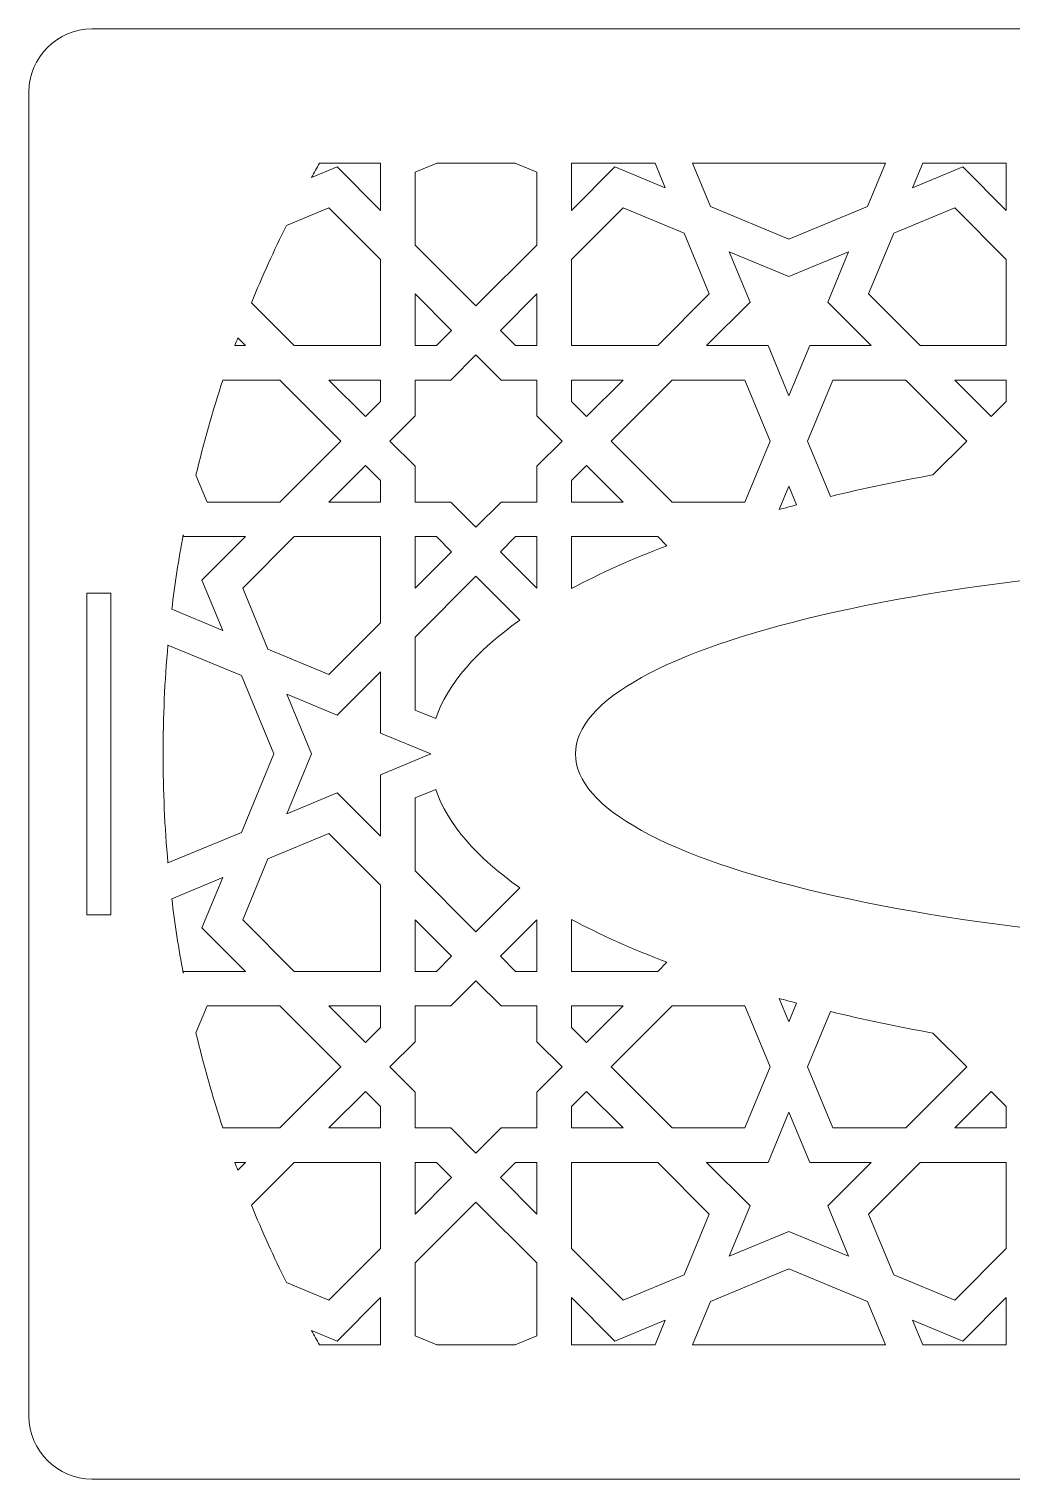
# Model space of a CAD drawing. Header units: millimetres. Extents: x -469 to 407, y -355 to 456.
# Drawn here: x -131.4 to -40.9, y -208.8 to -75.2 of the extents above; entities that cross this region are included whole.
import ezdxf

# ---------------------------------------------------------------- set-up
doc = ezdxf.new("R2010")
doc.units = ezdxf.units.MM
doc.header["$MEASUREMENT"] = 0
doc.layers.add('Layer 1', color=7, linetype='Continuous')

msp = doc.modelspace()

# ---------------------------------------------------------------- linework, layer by layer
at = {"layer": 'Layer 1', "color": 231, "lineweight": 20}
for points, knots in [([(123.8597, -202.9503), (123.8597, -202.9503), (123.8597, -81.0154), (123.8597, -81.0154), (123.8597, -81.0154), (123.8597, -77.8254), (121.2497, -75.2154), (118.0597, -75.2154), (118.0597, -75.2154), (118.0597, -75.2154), (-125.584, -75.2154), (-125.584, -75.2154), (-125.584, -75.2154), (-128.774, -75.2154), (-131.384, -77.8254), (-131.384, -81.0154), (-131.384, -81.0154), (-131.384, -81.0154), (-131.384, -202.9503), (-131.384, -202.9503), (-131.384, -202.9503), (-131.384, -206.1403), (-128.774, -208.7503), (-125.584, -208.7503), (-125.584, -208.7503), (-125.584, -208.7503), (118.0597, -208.7503), (118.0597, -208.7503), (118.0597, -208.7503), (121.2497, -208.7503), (123.8597, -206.1403), (123.8597, -202.9503)], [0, 0, 0, 0, 0.11111111, 0.11111111, 0.11111111, 0.11111111, 0.22222222, 0.22222222, 0.22222222, 0.22222222, 0.33333333, 0.33333333, 0.33333333, 0.33333333, 0.44444444, 0.44444444, 0.44444444, 0.44444444, 0.55555556, 0.55555556, 0.55555556, 0.55555556, 0.66666667, 0.66666667, 0.66666667, 0.66666667, 0.77777778, 0.77777778, 0.77777778, 0.77777778, 1, 1, 1, 1]), ([(-105.3688, -88.897), (-105.1215, -88.4504), (-104.8711, -88.0054), (-104.6177, -87.5624), (-104.6177, -87.5624), (-104.6177, -87.5624), (-99.0154, -87.5624), (-99.0154, -87.5624), (-99.0154, -87.5624), (-99.0154, -87.5624), (-99.0154, -91.9255), (-99.0154, -91.9255), (-99.0154, -91.9255), (-99.0154, -91.9255), (-103.0176, -87.9232), (-103.0176, -87.9232), (-103.0176, -87.9232), (-103.0176, -87.9232), (-105.3688, -88.897), (-105.3688, -88.897)], [0, 0, 0, 0, 0.16666667, 0.16666667, 0.16666667, 0.16666667, 0.33333333, 0.33333333, 0.33333333, 0.33333333, 0.5, 0.5, 0.5, 0.5, 0.66666667, 0.66666667, 0.66666667, 0.66666667, 1, 1, 1, 1]), ([(-84.6061, -95.1108), (-84.6061, -95.1108), (-90.2181, -100.7227), (-90.2181, -100.7227), (-90.2181, -100.7227), (-90.2181, -100.7227), (-95.8301, -95.1108), (-95.8301, -95.1108), (-95.8301, -95.1108), (-95.8301, -95.1108), (-95.8301, -88.3938), (-95.8301, -88.3938), (-95.8301, -88.3938), (-95.8301, -88.3938), (-93.8229, -87.5624), (-93.8229, -87.5624), (-93.8229, -87.5624), (-93.8229, -87.5624), (-86.6133, -87.5624), (-86.6133, -87.5624), (-86.6133, -87.5624), (-86.6133, -87.5624), (-84.6061, -88.3938), (-84.6061, -88.3938), (-84.6061, -88.3938), (-84.6061, -88.3938), (-84.6061, -95.1108), (-84.6061, -95.1108)], [0, 0, 0, 0, 0.125, 0.125, 0.125, 0.125, 0.25, 0.25, 0.25, 0.25, 0.375, 0.375, 0.375, 0.375, 0.5, 0.5, 0.5, 0.5, 0.625, 0.625, 0.625, 0.625, 0.75, 0.75, 0.75, 0.75, 1, 1, 1, 1]), ([(-73.7278, -87.5624), (-73.7278, -87.5624), (-72.783, -89.8433), (-72.783, -89.8433), (-72.783, -89.8433), (-72.783, -89.8433), (-77.4185, -87.9232), (-77.4185, -87.9232), (-77.4185, -87.9232), (-77.4185, -87.9232), (-81.4208, -91.9255), (-81.4208, -91.9255), (-81.4208, -91.9255), (-81.4208, -91.9255), (-81.4208, -87.5624), (-81.4208, -87.5624), (-81.4208, -87.5624), (-81.4208, -87.5624), (-73.7278, -87.5624), (-73.7278, -87.5624)], [0, 0, 0, 0, 0.16666667, 0.16666667, 0.16666667, 0.16666667, 0.33333333, 0.33333333, 0.33333333, 0.33333333, 0.5, 0.5, 0.5, 0.5, 0.66666667, 0.66666667, 0.66666667, 0.66666667, 1, 1, 1, 1]), ([(-54.1778, -91.5672), (-54.1778, -91.5672), (-61.3995, -94.5586), (-61.3995, -94.5586), (-61.3995, -94.5586), (-61.3995, -94.5586), (-68.6213, -91.5672), (-68.6213, -91.5672), (-68.6213, -91.5672), (-68.6213, -91.5672), (-70.2801, -87.5624), (-70.2801, -87.5624), (-70.2801, -87.5624), (-70.2801, -87.5624), (-52.5189, -87.5624), (-52.5189, -87.5624), (-52.5189, -87.5624), (-52.5189, -87.5624), (-54.1778, -91.5672), (-54.1778, -91.5672)], [0, 0, 0, 0, 0.16666667, 0.16666667, 0.16666667, 0.16666667, 0.33333333, 0.33333333, 0.33333333, 0.33333333, 0.5, 0.5, 0.5, 0.5, 0.66666667, 0.66666667, 0.66666667, 0.66666667, 1, 1, 1, 1]), ([(-41.3782, -87.5624), (-41.3782, -87.5624), (-41.3782, -91.9255), (-41.3782, -91.9255), (-41.3782, -91.9255), (-41.3782, -91.9255), (-45.3805, -87.9232), (-45.3805, -87.9232), (-45.3805, -87.9232), (-45.3805, -87.9232), (-50.016, -89.8434), (-50.016, -89.8434), (-50.016, -89.8434), (-50.016, -89.8434), (-49.0712, -87.5624), (-49.0712, -87.5624), (-49.0712, -87.5624), (-49.0712, -87.5624), (-41.3782, -87.5624), (-41.3782, -87.5624)], [0, 0, 0, 0, 0.16666667, 0.16666667, 0.16666667, 0.16666667, 0.33333333, 0.33333333, 0.33333333, 0.33333333, 0.5, 0.5, 0.5, 0.5, 0.66666667, 0.66666667, 0.66666667, 0.66666667, 1, 1, 1, 1]), ([(-110.8958, -100.4229), (-109.9058, -98.0047), (-108.832, -95.6296), (-107.678, -93.3014), (-107.678, -93.3014), (-107.678, -93.3014), (-103.765, -91.6805), (-103.765, -91.6805), (-103.765, -91.6805), (-103.765, -91.6805), (-99.0154, -96.4301), (-99.0154, -96.4301), (-99.0154, -96.4301), (-99.0154, -96.4301), (-99.0154, -104.3668), (-99.0154, -104.3668), (-99.0154, -104.3668), (-99.0154, -104.3668), (-106.952, -104.3668), (-106.952, -104.3668), (-106.952, -104.3668), (-106.952, -104.3668), (-110.8958, -100.4229), (-110.8958, -100.4229)], [0, 0, 0, 0, 0.14285714, 0.14285714, 0.14285714, 0.14285714, 0.28571429, 0.28571429, 0.28571429, 0.28571429, 0.42857143, 0.42857143, 0.42857143, 0.42857143, 0.57142857, 0.57142857, 0.57142857, 0.57142857, 0.71428571, 0.71428571, 0.71428571, 0.71428571, 1, 1, 1, 1]), ([(-73.4842, -104.3668), (-73.4842, -104.3668), (-81.4208, -104.3668), (-81.4208, -104.3668), (-81.4208, -104.3668), (-81.4208, -104.3668), (-81.4208, -96.4301), (-81.4208, -96.4301), (-81.4208, -96.4301), (-81.4208, -96.4301), (-76.6712, -91.6805), (-76.6712, -91.6805), (-76.6712, -91.6805), (-76.6712, -91.6805), (-71.0592, -94.0051), (-71.0592, -94.0051), (-71.0592, -94.0051), (-71.0592, -94.0051), (-68.7345, -99.6171), (-68.7345, -99.6171), (-68.7345, -99.6171), (-68.7345, -99.6171), (-73.4842, -104.3668), (-73.4842, -104.3668)], [0, 0, 0, 0, 0.14285714, 0.14285714, 0.14285714, 0.14285714, 0.28571429, 0.28571429, 0.28571429, 0.28571429, 0.42857143, 0.42857143, 0.42857143, 0.42857143, 0.57142857, 0.57142857, 0.57142857, 0.57142857, 0.71428571, 0.71428571, 0.71428571, 0.71428571, 1, 1, 1, 1]), ([(-41.3782, -96.4301), (-41.3782, -96.4301), (-41.3782, -104.3667), (-41.3782, -104.3667), (-41.3782, -104.3667), (-41.3782, -104.3667), (-49.3148, -104.3667), (-49.3148, -104.3667), (-49.3148, -104.3667), (-49.3148, -104.3667), (-54.0645, -99.6171), (-54.0645, -99.6171), (-54.0645, -99.6171), (-54.0645, -99.6171), (-51.7397, -94.0051), (-51.7397, -94.0051), (-51.7397, -94.0051), (-51.7397, -94.0051), (-46.1279, -91.6805), (-46.1279, -91.6805), (-46.1279, -91.6805), (-46.1279, -91.6805), (-41.3782, -96.4301), (-41.3782, -96.4301)], [0, 0, 0, 0, 0.14285714, 0.14285714, 0.14285714, 0.14285714, 0.28571429, 0.28571429, 0.28571429, 0.28571429, 0.42857143, 0.42857143, 0.42857143, 0.42857143, 0.57142857, 0.57142857, 0.57142857, 0.57142857, 0.71428571, 0.71428571, 0.71428571, 0.71428571, 1, 1, 1, 1]), ([(-55.9016, -95.7289), (-55.9016, -95.7289), (-57.8217, -100.3645), (-57.8217, -100.3645), (-57.8217, -100.3645), (-57.8217, -100.3645), (-53.8195, -104.3667), (-53.8195, -104.3667), (-53.8195, -104.3667), (-53.8195, -104.3667), (-59.4795, -104.3667), (-59.4795, -104.3667), (-59.4795, -104.3667), (-59.4795, -104.3667), (-61.3995, -109.0022), (-61.3995, -109.0022), (-61.3995, -109.0022), (-61.3995, -109.0022), (-63.3195, -104.3668), (-63.3195, -104.3668), (-63.3195, -104.3668), (-63.3195, -104.3668), (-68.9795, -104.3668), (-68.9795, -104.3668), (-68.9795, -104.3668), (-68.9795, -104.3668), (-64.9773, -100.3645), (-64.9773, -100.3645), (-64.9773, -100.3645), (-64.9773, -100.3645), (-66.8974, -95.7289), (-66.8974, -95.7289), (-66.8974, -95.7289), (-66.8974, -95.7289), (-61.3995, -98.0063), (-61.3995, -98.0063), (-61.3995, -98.0063), (-61.3995, -98.0063), (-55.9016, -95.7289), (-55.9016, -95.7289)], [0, 0, 0, 0, 0.09090909, 0.09090909, 0.09090909, 0.09090909, 0.18181818, 0.18181818, 0.18181818, 0.18181818, 0.27272727, 0.27272727, 0.27272727, 0.27272727, 0.36363636, 0.36363636, 0.36363636, 0.36363636, 0.45454545, 0.45454545, 0.45454545, 0.45454545, 0.54545455, 0.54545455, 0.54545455, 0.54545455, 0.63636364, 0.63636364, 0.63636364, 0.63636364, 0.72727273, 0.72727273, 0.72727273, 0.72727273, 0.81818182, 0.81818182, 0.81818182, 0.81818182, 1, 1, 1, 1]), ([(-95.8301, -99.6154), (-95.8301, -99.6154), (-92.4704, -102.9751), (-92.4704, -102.9751), (-92.4704, -102.9751), (-92.4704, -102.9751), (-93.862, -104.3668), (-93.862, -104.3668), (-93.862, -104.3668), (-93.862, -104.3668), (-95.8301, -104.3668), (-95.8301, -104.3668), (-95.8301, -104.3668), (-95.8301, -104.3668), (-95.8301, -99.6154), (-95.8301, -99.6154)], [0, 0, 0, 0, 0.2, 0.2, 0.2, 0.2, 0.4, 0.4, 0.4, 0.4, 0.6, 0.6, 0.6, 0.6, 1, 1, 1, 1]), ([(-84.6061, -104.3668), (-84.6061, -104.3668), (-86.5742, -104.3668), (-86.5742, -104.3668), (-86.5742, -104.3668), (-86.5742, -104.3668), (-87.9658, -102.9751), (-87.9658, -102.9751), (-87.9658, -102.9751), (-87.9658, -102.9751), (-84.6061, -99.6154), (-84.6061, -99.6154), (-84.6061, -99.6154), (-84.6061, -99.6154), (-84.6061, -104.3668), (-84.6061, -104.3668)], [0, 0, 0, 0, 0.2, 0.2, 0.2, 0.2, 0.4, 0.4, 0.4, 0.4, 0.6, 0.6, 0.6, 0.6, 1, 1, 1, 1]), ([(-112.1618, -103.6616), (-112.1618, -103.6616), (-111.4566, -104.3668), (-111.4566, -104.3668), (-111.4566, -104.3668), (-111.4566, -104.3668), (-112.4218, -104.3668), (-112.4218, -104.3668), (-112.4218, -104.3668), (-112.336, -104.1314), (-112.2492, -103.8963), (-112.1618, -103.6616)], [0, 0, 0, 0, 0.25, 0.25, 0.25, 0.25, 0.5, 0.5, 0.5, 0.5, 1, 1, 1, 1]), ([(-90.2181, -105.2276), (-90.2181, -105.2276), (-87.8935, -107.552), (-87.8935, -107.552), (-87.8935, -107.552), (-87.8935, -107.552), (-84.6061, -107.552), (-84.6061, -107.552), (-84.6061, -107.552), (-84.6061, -107.552), (-84.6061, -110.8395), (-84.6061, -110.8395), (-84.6061, -110.8395), (-84.6061, -110.8395), (-82.2816, -113.164), (-82.2816, -113.164), (-82.2816, -113.164), (-82.2816, -113.164), (-84.6061, -115.4886), (-84.6061, -115.4886), (-84.6061, -115.4886), (-84.6061, -115.4886), (-84.6061, -118.776), (-84.6061, -118.776), (-84.6061, -118.776), (-84.6061, -118.776), (-87.8935, -118.776), (-87.8935, -118.776), (-87.8935, -118.776), (-87.8935, -118.776), (-90.2181, -121.1005), (-90.2181, -121.1005), (-90.2181, -121.1005), (-90.2181, -121.1005), (-92.5426, -118.776), (-92.5426, -118.776), (-92.5426, -118.776), (-92.5426, -118.776), (-95.8301, -118.776), (-95.8301, -118.776), (-95.8301, -118.776), (-95.8301, -118.776), (-95.8301, -115.4886), (-95.8301, -115.4886), (-95.8301, -115.4886), (-95.8301, -115.4886), (-98.1545, -113.164), (-98.1545, -113.164), (-98.1545, -113.164), (-98.1545, -113.164), (-95.8301, -110.8395), (-95.8301, -110.8395), (-95.8301, -110.8395), (-95.8301, -110.8395), (-95.8301, -107.552), (-95.8301, -107.552), (-95.8301, -107.552), (-95.8301, -107.552), (-92.5426, -107.552), (-92.5426, -107.552), (-92.5426, -107.552), (-92.5426, -107.552), (-90.2181, -105.2276), (-90.2181, -105.2276)], [0, 0, 0, 0, 0.05882353, 0.05882353, 0.05882353, 0.05882353, 0.11764706, 0.11764706, 0.11764706, 0.11764706, 0.17647059, 0.17647059, 0.17647059, 0.17647059, 0.23529412, 0.23529412, 0.23529412, 0.23529412, 0.29411765, 0.29411765, 0.29411765, 0.29411765, 0.35294118, 0.35294118, 0.35294118, 0.35294118, 0.41176471, 0.41176471, 0.41176471, 0.41176471, 0.47058824, 0.47058824, 0.47058824, 0.47058824, 0.52941176, 0.52941176, 0.52941176, 0.52941176, 0.58823529, 0.58823529, 0.58823529, 0.58823529, 0.64705882, 0.64705882, 0.64705882, 0.64705882, 0.70588235, 0.70588235, 0.70588235, 0.70588235, 0.76470588, 0.76470588, 0.76470588, 0.76470588, 0.82352941, 0.82352941, 0.82352941, 0.82352941, 0.88235294, 0.88235294, 0.88235294, 0.88235294, 1, 1, 1, 1]), ([(-113.5281, -107.552), (-113.5281, -107.552), (-108.2713, -107.552), (-108.2713, -107.552), (-108.2713, -107.552), (-108.2713, -107.552), (-102.6594, -113.164), (-102.6594, -113.164), (-102.6594, -113.164), (-102.6594, -113.164), (-108.2713, -118.776), (-108.2713, -118.776), (-108.2713, -118.776), (-108.2713, -118.776), (-114.9883, -118.776), (-114.9883, -118.776), (-114.9883, -118.776), (-114.9883, -118.776), (-116.0151, -116.297), (-116.0151, -116.297), (-116.0151, -116.297), (-115.3045, -113.3334), (-114.4736, -110.4166), (-113.5281, -107.552)], [0, 0, 0, 0, 0.14285714, 0.14285714, 0.14285714, 0.14285714, 0.28571429, 0.28571429, 0.28571429, 0.28571429, 0.42857143, 0.42857143, 0.42857143, 0.42857143, 0.57142857, 0.57142857, 0.57142857, 0.57142857, 0.71428571, 0.71428571, 0.71428571, 0.71428571, 1, 1, 1, 1]), ([(-99.0154, -109.5201), (-99.0154, -109.5201), (-100.407, -110.9117), (-100.407, -110.9117), (-100.407, -110.9117), (-100.407, -110.9117), (-103.7667, -107.552), (-103.7667, -107.552), (-103.7667, -107.552), (-103.7667, -107.552), (-99.0154, -107.552), (-99.0154, -107.552), (-99.0154, -107.552), (-99.0154, -107.552), (-99.0154, -109.5201), (-99.0154, -109.5201)], [0, 0, 0, 0, 0.2, 0.2, 0.2, 0.2, 0.4, 0.4, 0.4, 0.4, 0.6, 0.6, 0.6, 0.6, 1, 1, 1, 1]), ([(-76.6694, -107.552), (-76.6694, -107.552), (-80.0291, -110.9117), (-80.0291, -110.9117), (-80.0291, -110.9117), (-80.0291, -110.9117), (-81.4208, -109.5201), (-81.4208, -109.5201), (-81.4208, -109.5201), (-81.4208, -109.5201), (-81.4208, -107.552), (-81.4208, -107.552), (-81.4208, -107.552), (-81.4208, -107.552), (-76.6694, -107.552), (-76.6694, -107.552)], [0, 0, 0, 0, 0.2, 0.2, 0.2, 0.2, 0.4, 0.4, 0.4, 0.4, 0.6, 0.6, 0.6, 0.6, 1, 1, 1, 1]), ([(-65.4479, -107.552), (-65.4479, -107.552), (-63.1232, -113.164), (-63.1232, -113.164), (-63.1232, -113.164), (-63.1232, -113.164), (-65.4479, -118.776), (-65.4479, -118.776), (-65.4479, -118.776), (-65.4479, -118.776), (-72.1648, -118.776), (-72.1648, -118.776), (-72.1648, -118.776), (-72.1648, -118.776), (-77.7767, -113.164), (-77.7767, -113.164), (-77.7767, -113.164), (-77.7767, -113.164), (-72.1648, -107.552), (-72.1648, -107.552), (-72.1648, -107.552), (-72.1648, -107.552), (-65.4479, -107.552), (-65.4479, -107.552)], [0, 0, 0, 0, 0.14285714, 0.14285714, 0.14285714, 0.14285714, 0.28571429, 0.28571429, 0.28571429, 0.28571429, 0.42857143, 0.42857143, 0.42857143, 0.42857143, 0.57142857, 0.57142857, 0.57142857, 0.57142857, 0.71428571, 0.71428571, 0.71428571, 0.71428571, 1, 1, 1, 1]), ([(-48.1394, -116.2813), (-51.4122, -116.8787), (-54.5595, -117.5401), (-57.5647, -118.2603), (-57.5647, -118.2603), (-57.5647, -118.2603), (-59.6758, -113.1641), (-59.6758, -113.1641), (-59.6758, -113.1641), (-59.6758, -113.1641), (-57.3511, -107.552), (-57.3511, -107.552), (-57.3511, -107.552), (-57.3511, -107.552), (-50.6342, -107.552), (-50.6342, -107.552), (-50.6342, -107.552), (-50.6342, -107.552), (-45.0222, -113.1641), (-45.0222, -113.1641), (-45.0222, -113.1641), (-45.0222, -113.1641), (-48.1394, -116.2813), (-48.1394, -116.2813)], [0, 0, 0, 0, 0.14285714, 0.14285714, 0.14285714, 0.14285714, 0.28571429, 0.28571429, 0.28571429, 0.28571429, 0.42857143, 0.42857143, 0.42857143, 0.42857143, 0.57142857, 0.57142857, 0.57142857, 0.57142857, 0.71428571, 0.71428571, 0.71428571, 0.71428571, 1, 1, 1, 1]), ([(-41.3782, -109.5201), (-41.3782, -109.5201), (-42.7699, -110.9117), (-42.7699, -110.9117), (-42.7699, -110.9117), (-42.7699, -110.9117), (-46.1296, -107.552), (-46.1296, -107.552), (-46.1296, -107.552), (-46.1296, -107.552), (-41.3782, -107.552), (-41.3782, -107.552), (-41.3782, -107.552), (-41.3782, -107.552), (-41.3782, -109.5201), (-41.3782, -109.5201)], [0, 0, 0, 0, 0.2, 0.2, 0.2, 0.2, 0.4, 0.4, 0.4, 0.4, 0.6, 0.6, 0.6, 0.6, 1, 1, 1, 1]), ([(-99.0154, -116.8079), (-99.0154, -116.8079), (-99.0154, -118.776), (-99.0154, -118.776), (-99.0154, -118.776), (-99.0154, -118.776), (-103.7667, -118.776), (-103.7667, -118.776), (-103.7667, -118.776), (-103.7667, -118.776), (-100.407, -115.4163), (-100.407, -115.4163), (-100.407, -115.4163), (-100.407, -115.4163), (-99.0154, -116.8079), (-99.0154, -116.8079)], [0, 0, 0, 0, 0.2, 0.2, 0.2, 0.2, 0.4, 0.4, 0.4, 0.4, 0.6, 0.6, 0.6, 0.6, 1, 1, 1, 1]), ([(-80.0291, -115.4163), (-80.0291, -115.4163), (-76.6694, -118.776), (-76.6694, -118.776), (-76.6694, -118.776), (-76.6694, -118.776), (-81.4208, -118.776), (-81.4208, -118.776), (-81.4208, -118.776), (-81.4208, -118.776), (-81.4208, -116.8079), (-81.4208, -116.8079), (-81.4208, -116.8079), (-81.4208, -116.8079), (-80.0291, -115.4163), (-80.0291, -115.4163)], [0, 0, 0, 0, 0.2, 0.2, 0.2, 0.2, 0.4, 0.4, 0.4, 0.4, 0.6, 0.6, 0.6, 0.6, 1, 1, 1, 1]), ([(-60.6881, -119.0433), (-61.2268, -119.1845), (-61.7604, -119.3277), (-62.2888, -119.4727), (-62.2888, -119.4727), (-62.2888, -119.4727), (-61.3995, -117.3259), (-61.3995, -117.3259), (-61.3995, -117.3259), (-61.3995, -117.3259), (-60.6881, -119.0433), (-60.6881, -119.0433)], [0, 0, 0, 0, 0.25, 0.25, 0.25, 0.25, 0.5, 0.5, 0.5, 0.5, 1, 1, 1, 1]), ([(-117.1847, -121.7971), (-117.1847, -121.7971), (-117.1167, -121.9613), (-117.1167, -121.9613), (-117.1167, -121.9613), (-117.1167, -121.9613), (-111.4566, -121.9613), (-111.4566, -121.9613), (-111.4566, -121.9613), (-111.4566, -121.9613), (-115.4589, -125.9636), (-115.4589, -125.9636), (-115.4589, -125.9636), (-115.4589, -125.9636), (-113.5388, -130.5991), (-113.5388, -130.5991), (-113.5388, -130.5991), (-113.5388, -130.5991), (-118.2358, -128.6535), (-118.2358, -128.6535), (-118.2358, -128.6535), (-117.9564, -126.3452), (-117.6052, -124.0589), (-117.1847, -121.7971)], [0, 0, 0, 0, 0.14285714, 0.14285714, 0.14285714, 0.14285714, 0.28571429, 0.28571429, 0.28571429, 0.28571429, 0.42857143, 0.42857143, 0.42857143, 0.42857143, 0.57142857, 0.57142857, 0.57142857, 0.57142857, 0.71428571, 0.71428571, 0.71428571, 0.71428571, 1, 1, 1, 1]), ([(-99.0154, -121.9613), (-99.0154, -121.9613), (-99.0154, -129.8979), (-99.0154, -129.8979), (-99.0154, -129.8979), (-99.0154, -129.8979), (-103.765, -134.6476), (-103.765, -134.6476), (-103.765, -134.6476), (-103.765, -134.6476), (-109.377, -132.3229), (-109.377, -132.3229), (-109.377, -132.3229), (-109.377, -132.3229), (-111.7016, -126.7109), (-111.7016, -126.7109), (-111.7016, -126.7109), (-111.7016, -126.7109), (-106.952, -121.9613), (-106.952, -121.9613), (-106.952, -121.9613), (-106.952, -121.9613), (-99.0154, -121.9613), (-99.0154, -121.9613)], [0, 0, 0, 0, 0.14285714, 0.14285714, 0.14285714, 0.14285714, 0.28571429, 0.28571429, 0.28571429, 0.28571429, 0.42857143, 0.42857143, 0.42857143, 0.42857143, 0.57142857, 0.57142857, 0.57142857, 0.57142857, 0.71428571, 0.71428571, 0.71428571, 0.71428571, 1, 1, 1, 1]), ([(-92.4704, -123.353), (-92.4704, -123.353), (-95.8301, -126.7127), (-95.8301, -126.7127), (-95.8301, -126.7127), (-95.8301, -126.7127), (-95.8301, -121.9613), (-95.8301, -121.9613), (-95.8301, -121.9613), (-95.8301, -121.9613), (-93.862, -121.9613), (-93.862, -121.9613), (-93.862, -121.9613), (-93.862, -121.9613), (-92.4704, -123.353), (-92.4704, -123.353)], [0, 0, 0, 0, 0.2, 0.2, 0.2, 0.2, 0.4, 0.4, 0.4, 0.4, 0.6, 0.6, 0.6, 0.6, 1, 1, 1, 1]), ([(-84.6061, -121.9613), (-84.6061, -121.9613), (-84.6061, -126.7127), (-84.6061, -126.7127), (-84.6061, -126.7127), (-84.6061, -126.7127), (-87.9658, -123.353), (-87.9658, -123.353), (-87.9658, -123.353), (-87.9658, -123.353), (-86.5742, -121.9613), (-86.5742, -121.9613), (-86.5742, -121.9613), (-86.5742, -121.9613), (-84.6061, -121.9613), (-84.6061, -121.9613)], [0, 0, 0, 0, 0.2, 0.2, 0.2, 0.2, 0.4, 0.4, 0.4, 0.4, 0.6, 0.6, 0.6, 0.6, 1, 1, 1, 1]), ([(-72.6365, -122.8089), (-75.8841, -124.0383), (-78.8251, -125.3557), (-81.4208, -126.7485), (-81.4208, -126.7485), (-81.4208, -126.7485), (-81.4208, -121.9613), (-81.4208, -121.9613), (-81.4208, -121.9613), (-81.4208, -121.9613), (-73.4842, -121.9613), (-73.4842, -121.9613), (-73.4842, -121.9613), (-73.4842, -121.9613), (-72.6365, -122.8089), (-72.6365, -122.8089)], [0, 0, 0, 0, 0.2, 0.2, 0.2, 0.2, 0.4, 0.4, 0.4, 0.4, 0.6, 0.6, 0.6, 0.6, 1, 1, 1, 1]), ([(-3.7621, -123.9093), (38.9267, -123.9093), (73.5328, -132.0011), (73.5328, -141.9828), (73.5328, -141.9828), (73.5328, -151.9645), (38.9267, -160.0563), (-3.7621, -160.0563), (-3.7621, -160.0563), (-46.4509, -160.0563), (-81.057, -151.9645), (-81.057, -141.9828), (-81.057, -141.9828), (-81.057, -132.0011), (-46.4509, -123.9093), (-3.7621, -123.9093)], [0, 0, 0, 0, 0.2, 0.2, 0.2, 0.2, 0.4, 0.4, 0.4, 0.4, 0.6, 0.6, 0.6, 0.6, 1, 1, 1, 1]), ([(-86.171, -129.6524), (-90.1669, -132.4649), (-92.8382, -135.5168), (-93.9248, -138.7235), (-93.9248, -138.7235), (-93.9248, -138.7235), (-95.8301, -137.9342), (-95.8301, -137.9342), (-95.8301, -137.9342), (-95.8301, -137.9342), (-95.8301, -131.2173), (-95.8301, -131.2173), (-95.8301, -131.2173), (-95.8301, -131.2173), (-90.2181, -125.6054), (-90.2181, -125.6054), (-90.2181, -125.6054), (-90.2181, -125.6054), (-86.171, -129.6524), (-86.171, -129.6524)], [0, 0, 0, 0, 0.16666667, 0.16666667, 0.16666667, 0.16666667, 0.33333333, 0.33333333, 0.33333333, 0.33333333, 0.5, 0.5, 0.5, 0.5, 0.66666667, 0.66666667, 0.66666667, 0.66666667, 1, 1, 1, 1]), ([(-123.8621, -127.1828), (-123.8621, -127.1828), (-123.8621, -156.7828), (-123.8621, -156.7828), (-123.8621, -156.7828), (-123.8621, -156.7828), (-126.0621, -156.7828), (-126.0621, -156.7828), (-126.0621, -156.7828), (-126.0621, -156.7828), (-126.0621, -127.1828), (-126.0621, -127.1828), (-126.0621, -127.1828), (-126.0621, -127.1828), (-123.8621, -127.1828), (-123.8621, -127.1828)], [0, 0, 0, 0, 0.2, 0.2, 0.2, 0.2, 0.4, 0.4, 0.4, 0.4, 0.6, 0.6, 0.6, 0.6, 1, 1, 1, 1]), ([(-118.5852, -152.0092), (-118.8842, -148.7072), (-119.037, -145.3629), (-119.037, -141.9829), (-119.037, -141.9829), (-119.037, -138.6029), (-118.8842, -135.2584), (-118.5852, -131.9565), (-118.5852, -131.9565), (-118.5852, -131.9565), (-111.8149, -134.7609), (-111.8149, -134.7609), (-111.8149, -134.7609), (-111.8149, -134.7609), (-108.8235, -141.9828), (-108.8235, -141.9828), (-108.8235, -141.9828), (-108.8235, -141.9828), (-111.8149, -149.2047), (-111.8149, -149.2047), (-111.8149, -149.2047), (-111.8149, -149.2047), (-118.5852, -152.0092), (-118.5852, -152.0092)], [0, 0, 0, 0, 0.14285714, 0.14285714, 0.14285714, 0.14285714, 0.28571429, 0.28571429, 0.28571429, 0.28571429, 0.42857143, 0.42857143, 0.42857143, 0.42857143, 0.57142857, 0.57142857, 0.57142857, 0.57142857, 0.71428571, 0.71428571, 0.71428571, 0.71428571, 1, 1, 1, 1]), ([(-99.0154, -140.0626), (-99.0154, -140.0626), (-94.3796, -141.9828), (-94.3796, -141.9828), (-94.3796, -141.9828), (-94.3796, -141.9828), (-99.0154, -143.903), (-99.0154, -143.903), (-99.0154, -143.903), (-99.0154, -143.903), (-99.0154, -149.563), (-99.0154, -149.563), (-99.0154, -149.563), (-99.0154, -149.563), (-103.0176, -145.5608), (-103.0176, -145.5608), (-103.0176, -145.5608), (-103.0176, -145.5608), (-107.6532, -147.4809), (-107.6532, -147.4809), (-107.6532, -147.4809), (-107.6532, -147.4809), (-105.3758, -141.9828), (-105.3758, -141.9828), (-105.3758, -141.9828), (-105.3758, -141.9828), (-107.6532, -136.4847), (-107.6532, -136.4847), (-107.6532, -136.4847), (-107.6532, -136.4847), (-103.0176, -138.4048), (-103.0176, -138.4048), (-103.0176, -138.4048), (-103.0176, -138.4048), (-99.0154, -134.4026), (-99.0154, -134.4026), (-99.0154, -134.4026), (-99.0154, -134.4026), (-99.0154, -140.0626), (-99.0154, -140.0626)], [0, 0, 0, 0, 0.09090909, 0.09090909, 0.09090909, 0.09090909, 0.18181818, 0.18181818, 0.18181818, 0.18181818, 0.27272727, 0.27272727, 0.27272727, 0.27272727, 0.36363636, 0.36363636, 0.36363636, 0.36363636, 0.45454545, 0.45454545, 0.45454545, 0.45454545, 0.54545455, 0.54545455, 0.54545455, 0.54545455, 0.63636364, 0.63636364, 0.63636364, 0.63636364, 0.72727273, 0.72727273, 0.72727273, 0.72727273, 0.81818182, 0.81818182, 0.81818182, 0.81818182, 1, 1, 1, 1]), ([(-93.9248, -145.2421), (-92.8382, -148.4488), (-90.1669, -151.5007), (-86.171, -154.3132), (-86.171, -154.3132), (-86.171, -154.3132), (-90.2181, -158.3602), (-90.2181, -158.3602), (-90.2181, -158.3602), (-90.2181, -158.3602), (-95.8301, -152.7483), (-95.8301, -152.7483), (-95.8301, -152.7483), (-95.8301, -152.7483), (-95.8301, -146.0314), (-95.8301, -146.0314), (-95.8301, -146.0314), (-95.8301, -146.0314), (-93.9248, -145.2421), (-93.9248, -145.2421)], [0, 0, 0, 0, 0.16666667, 0.16666667, 0.16666667, 0.16666667, 0.33333333, 0.33333333, 0.33333333, 0.33333333, 0.5, 0.5, 0.5, 0.5, 0.66666667, 0.66666667, 0.66666667, 0.66666667, 1, 1, 1, 1]), ([(-99.0154, -154.0677), (-99.0154, -154.0677), (-99.0154, -162.0043), (-99.0154, -162.0043), (-99.0154, -162.0043), (-99.0154, -162.0043), (-106.952, -162.0043), (-106.952, -162.0043), (-106.952, -162.0043), (-106.952, -162.0043), (-111.7016, -157.2547), (-111.7016, -157.2547), (-111.7016, -157.2547), (-111.7016, -157.2547), (-109.377, -151.6427), (-109.377, -151.6427), (-109.377, -151.6427), (-109.377, -151.6427), (-103.765, -149.318), (-103.765, -149.318), (-103.765, -149.318), (-103.765, -149.318), (-99.0154, -154.0677), (-99.0154, -154.0677)], [0, 0, 0, 0, 0.14285714, 0.14285714, 0.14285714, 0.14285714, 0.28571429, 0.28571429, 0.28571429, 0.28571429, 0.42857143, 0.42857143, 0.42857143, 0.42857143, 0.57142857, 0.57142857, 0.57142857, 0.57142857, 0.71428571, 0.71428571, 0.71428571, 0.71428571, 1, 1, 1, 1]), ([(-118.2359, -155.312), (-118.2359, -155.312), (-113.5388, -153.3665), (-113.5388, -153.3665), (-113.5388, -153.3665), (-113.5388, -153.3665), (-115.4589, -158.002), (-115.4589, -158.002), (-115.4589, -158.002), (-115.4589, -158.002), (-111.4566, -162.0043), (-111.4566, -162.0043), (-111.4566, -162.0043), (-111.4566, -162.0043), (-117.1167, -162.0043), (-117.1167, -162.0043), (-117.1167, -162.0043), (-117.1167, -162.0043), (-117.1848, -162.1687), (-117.1848, -162.1687), (-117.1848, -162.1687), (-117.6053, -159.9068), (-117.9565, -157.6204), (-118.2359, -155.312)], [0, 0, 0, 0, 0.14285714, 0.14285714, 0.14285714, 0.14285714, 0.28571429, 0.28571429, 0.28571429, 0.28571429, 0.42857143, 0.42857143, 0.42857143, 0.42857143, 0.57142857, 0.57142857, 0.57142857, 0.57142857, 0.71428571, 0.71428571, 0.71428571, 0.71428571, 1, 1, 1, 1]), ([(-95.8301, -157.2529), (-95.8301, -157.2529), (-92.4704, -160.6126), (-92.4704, -160.6126), (-92.4704, -160.6126), (-92.4704, -160.6126), (-93.862, -162.0043), (-93.862, -162.0043), (-93.862, -162.0043), (-93.862, -162.0043), (-95.8301, -162.0043), (-95.8301, -162.0043), (-95.8301, -162.0043), (-95.8301, -162.0043), (-95.8301, -157.2529), (-95.8301, -157.2529)], [0, 0, 0, 0, 0.2, 0.2, 0.2, 0.2, 0.4, 0.4, 0.4, 0.4, 0.6, 0.6, 0.6, 0.6, 1, 1, 1, 1]), ([(-84.6061, -157.2529), (-84.6061, -157.2529), (-84.6061, -162.0043), (-84.6061, -162.0043), (-84.6061, -162.0043), (-84.6061, -162.0043), (-86.5742, -162.0043), (-86.5742, -162.0043), (-86.5742, -162.0043), (-86.5742, -162.0043), (-87.9658, -160.6126), (-87.9658, -160.6126), (-87.9658, -160.6126), (-87.9658, -160.6126), (-84.6061, -157.2529), (-84.6061, -157.2529)], [0, 0, 0, 0, 0.2, 0.2, 0.2, 0.2, 0.4, 0.4, 0.4, 0.4, 0.6, 0.6, 0.6, 0.6, 1, 1, 1, 1]), ([(-81.4208, -157.2171), (-78.8251, -158.6099), (-75.8841, -159.9273), (-72.6365, -161.1567), (-72.6365, -161.1567), (-72.6365, -161.1567), (-73.4842, -162.0043), (-73.4842, -162.0043), (-73.4842, -162.0043), (-73.4842, -162.0043), (-81.4208, -162.0043), (-81.4208, -162.0043), (-81.4208, -162.0043), (-81.4208, -162.0043), (-81.4208, -157.2171), (-81.4208, -157.2171)], [0, 0, 0, 0, 0.2, 0.2, 0.2, 0.2, 0.4, 0.4, 0.4, 0.4, 0.6, 0.6, 0.6, 0.6, 1, 1, 1, 1]), ([(-84.6061, -173.1261), (-84.6061, -173.1261), (-84.6061, -176.4136), (-84.6061, -176.4136), (-84.6061, -176.4136), (-84.6061, -176.4136), (-87.8935, -176.4136), (-87.8935, -176.4136), (-87.8935, -176.4136), (-87.8935, -176.4136), (-90.2181, -178.738), (-90.2181, -178.738), (-90.2181, -178.738), (-90.2181, -178.738), (-92.5426, -176.4136), (-92.5426, -176.4136), (-92.5426, -176.4136), (-92.5426, -176.4136), (-95.8301, -176.4136), (-95.8301, -176.4136), (-95.8301, -176.4136), (-95.8301, -176.4136), (-95.8301, -173.1261), (-95.8301, -173.1261), (-95.8301, -173.1261), (-95.8301, -173.1261), (-98.1545, -170.8016), (-98.1545, -170.8016), (-98.1545, -170.8016), (-98.1545, -170.8016), (-95.8301, -168.477), (-95.8301, -168.477), (-95.8301, -168.477), (-95.8301, -168.477), (-95.8301, -165.1896), (-95.8301, -165.1896), (-95.8301, -165.1896), (-95.8301, -165.1896), (-92.5426, -165.1896), (-92.5426, -165.1896), (-92.5426, -165.1896), (-92.5426, -165.1896), (-90.2181, -162.8651), (-90.2181, -162.8651), (-90.2181, -162.8651), (-90.2181, -162.8651), (-87.8935, -165.1896), (-87.8935, -165.1896), (-87.8935, -165.1896), (-87.8935, -165.1896), (-84.6061, -165.1896), (-84.6061, -165.1896), (-84.6061, -165.1896), (-84.6061, -165.1896), (-84.6061, -168.477), (-84.6061, -168.477), (-84.6061, -168.477), (-84.6061, -168.477), (-82.2816, -170.8016), (-82.2816, -170.8016), (-82.2816, -170.8016), (-82.2816, -170.8016), (-84.6061, -173.1261), (-84.6061, -173.1261)], [0, 0, 0, 0, 0.05882353, 0.05882353, 0.05882353, 0.05882353, 0.11764706, 0.11764706, 0.11764706, 0.11764706, 0.17647059, 0.17647059, 0.17647059, 0.17647059, 0.23529412, 0.23529412, 0.23529412, 0.23529412, 0.29411765, 0.29411765, 0.29411765, 0.29411765, 0.35294118, 0.35294118, 0.35294118, 0.35294118, 0.41176471, 0.41176471, 0.41176471, 0.41176471, 0.47058824, 0.47058824, 0.47058824, 0.47058824, 0.52941176, 0.52941176, 0.52941176, 0.52941176, 0.58823529, 0.58823529, 0.58823529, 0.58823529, 0.64705882, 0.64705882, 0.64705882, 0.64705882, 0.70588235, 0.70588235, 0.70588235, 0.70588235, 0.76470588, 0.76470588, 0.76470588, 0.76470588, 0.82352941, 0.82352941, 0.82352941, 0.82352941, 0.88235294, 0.88235294, 0.88235294, 0.88235294, 1, 1, 1, 1]), ([(-116.0152, -167.6688), (-116.0152, -167.6688), (-114.9883, -165.1896), (-114.9883, -165.1896), (-114.9883, -165.1896), (-114.9883, -165.1896), (-108.2713, -165.1896), (-108.2713, -165.1896), (-108.2713, -165.1896), (-108.2713, -165.1896), (-102.6594, -170.8016), (-102.6594, -170.8016), (-102.6594, -170.8016), (-102.6594, -170.8016), (-108.2713, -176.4136), (-108.2713, -176.4136), (-108.2713, -176.4136), (-108.2713, -176.4136), (-113.5283, -176.4136), (-113.5283, -176.4136), (-113.5283, -176.4136), (-114.4738, -173.549), (-115.3047, -170.6323), (-116.0152, -167.6688)], [0, 0, 0, 0, 0.14285714, 0.14285714, 0.14285714, 0.14285714, 0.28571429, 0.28571429, 0.28571429, 0.28571429, 0.42857143, 0.42857143, 0.42857143, 0.42857143, 0.57142857, 0.57142857, 0.57142857, 0.57142857, 0.71428571, 0.71428571, 0.71428571, 0.71428571, 1, 1, 1, 1]), ([(-99.0154, -165.1896), (-99.0154, -165.1896), (-99.0154, -167.1577), (-99.0154, -167.1577), (-99.0154, -167.1577), (-99.0154, -167.1577), (-100.407, -168.5493), (-100.407, -168.5493), (-100.407, -168.5493), (-100.407, -168.5493), (-103.7667, -165.1896), (-103.7667, -165.1896), (-103.7667, -165.1896), (-103.7667, -165.1896), (-99.0154, -165.1896), (-99.0154, -165.1896)], [0, 0, 0, 0, 0.2, 0.2, 0.2, 0.2, 0.4, 0.4, 0.4, 0.4, 0.6, 0.6, 0.6, 0.6, 1, 1, 1, 1]), ([(-76.6694, -165.1896), (-76.6694, -165.1896), (-80.0291, -168.5493), (-80.0291, -168.5493), (-80.0291, -168.5493), (-80.0291, -168.5493), (-81.4208, -167.1577), (-81.4208, -167.1577), (-81.4208, -167.1577), (-81.4208, -167.1577), (-81.4208, -165.1896), (-81.4208, -165.1896), (-81.4208, -165.1896), (-81.4208, -165.1896), (-76.6694, -165.1896), (-76.6694, -165.1896)], [0, 0, 0, 0, 0.2, 0.2, 0.2, 0.2, 0.4, 0.4, 0.4, 0.4, 0.6, 0.6, 0.6, 0.6, 1, 1, 1, 1]), ([(-63.1232, -170.8016), (-63.1232, -170.8016), (-65.4479, -176.4136), (-65.4479, -176.4136), (-65.4479, -176.4136), (-65.4479, -176.4136), (-72.1648, -176.4136), (-72.1648, -176.4136), (-72.1648, -176.4136), (-72.1648, -176.4136), (-77.7767, -170.8016), (-77.7767, -170.8016), (-77.7767, -170.8016), (-77.7767, -170.8016), (-72.1648, -165.1896), (-72.1648, -165.1896), (-72.1648, -165.1896), (-72.1648, -165.1896), (-65.4479, -165.1896), (-65.4479, -165.1896), (-65.4479, -165.1896), (-65.4479, -165.1896), (-63.1232, -170.8016), (-63.1232, -170.8016)], [0, 0, 0, 0, 0.14285714, 0.14285714, 0.14285714, 0.14285714, 0.28571429, 0.28571429, 0.28571429, 0.28571429, 0.42857143, 0.42857143, 0.42857143, 0.42857143, 0.57142857, 0.57142857, 0.57142857, 0.57142857, 0.71428571, 0.71428571, 0.71428571, 0.71428571, 1, 1, 1, 1]), ([(-62.2888, -164.4929), (-61.7604, -164.6379), (-61.2268, -164.7811), (-60.6881, -164.9223), (-60.6881, -164.9223), (-60.6881, -164.9223), (-61.3995, -166.6397), (-61.3995, -166.6397), (-61.3995, -166.6397), (-61.3995, -166.6397), (-62.2888, -164.4929), (-62.2888, -164.4929)], [0, 0, 0, 0, 0.25, 0.25, 0.25, 0.25, 0.5, 0.5, 0.5, 0.5, 1, 1, 1, 1]), ([(-57.5647, -165.7053), (-54.5595, -166.4255), (-51.4122, -167.0869), (-48.1394, -167.6843), (-48.1394, -167.6843), (-48.1394, -167.6843), (-45.0222, -170.8015), (-45.0222, -170.8015), (-45.0222, -170.8015), (-45.0222, -170.8015), (-50.6342, -176.4136), (-50.6342, -176.4136), (-50.6342, -176.4136), (-50.6342, -176.4136), (-57.3511, -176.4136), (-57.3511, -176.4136), (-57.3511, -176.4136), (-57.3511, -176.4136), (-59.6758, -170.8015), (-59.6758, -170.8015), (-59.6758, -170.8015), (-59.6758, -170.8015), (-57.5647, -165.7053), (-57.5647, -165.7053)], [0, 0, 0, 0, 0.14285714, 0.14285714, 0.14285714, 0.14285714, 0.28571429, 0.28571429, 0.28571429, 0.28571429, 0.42857143, 0.42857143, 0.42857143, 0.42857143, 0.57142857, 0.57142857, 0.57142857, 0.57142857, 0.71428571, 0.71428571, 0.71428571, 0.71428571, 1, 1, 1, 1]), ([(-100.407, -173.0539), (-100.407, -173.0539), (-99.0154, -174.4455), (-99.0154, -174.4455), (-99.0154, -174.4455), (-99.0154, -174.4455), (-99.0154, -176.4136), (-99.0154, -176.4136), (-99.0154, -176.4136), (-99.0154, -176.4136), (-103.7667, -176.4136), (-103.7667, -176.4136), (-103.7667, -176.4136), (-103.7667, -176.4136), (-100.407, -173.0539), (-100.407, -173.0539)], [0, 0, 0, 0, 0.2, 0.2, 0.2, 0.2, 0.4, 0.4, 0.4, 0.4, 0.6, 0.6, 0.6, 0.6, 1, 1, 1, 1]), ([(-80.0291, -173.0539), (-80.0291, -173.0539), (-76.6694, -176.4136), (-76.6694, -176.4136), (-76.6694, -176.4136), (-76.6694, -176.4136), (-81.4208, -176.4136), (-81.4208, -176.4136), (-81.4208, -176.4136), (-81.4208, -176.4136), (-81.4208, -174.4455), (-81.4208, -174.4455), (-81.4208, -174.4455), (-81.4208, -174.4455), (-80.0291, -173.0539), (-80.0291, -173.0539)], [0, 0, 0, 0, 0.2, 0.2, 0.2, 0.2, 0.4, 0.4, 0.4, 0.4, 0.6, 0.6, 0.6, 0.6, 1, 1, 1, 1]), ([(-42.7699, -173.0539), (-42.7699, -173.0539), (-41.3782, -174.4455), (-41.3782, -174.4455), (-41.3782, -174.4455), (-41.3782, -174.4455), (-41.3782, -176.4136), (-41.3782, -176.4136), (-41.3782, -176.4136), (-41.3782, -176.4136), (-46.1296, -176.4136), (-46.1296, -176.4136), (-46.1296, -176.4136), (-46.1296, -176.4136), (-42.7699, -173.0539), (-42.7699, -173.0539)], [0, 0, 0, 0, 0.2, 0.2, 0.2, 0.2, 0.4, 0.4, 0.4, 0.4, 0.6, 0.6, 0.6, 0.6, 1, 1, 1, 1]), ([(-57.8217, -183.6011), (-57.8217, -183.6011), (-55.9016, -188.2367), (-55.9016, -188.2367), (-55.9016, -188.2367), (-55.9016, -188.2367), (-61.3995, -185.9593), (-61.3995, -185.9593), (-61.3995, -185.9593), (-61.3995, -185.9593), (-66.8974, -188.2367), (-66.8974, -188.2367), (-66.8974, -188.2367), (-66.8974, -188.2367), (-64.9773, -183.6011), (-64.9773, -183.6011), (-64.9773, -183.6011), (-64.9773, -183.6011), (-68.9795, -179.5988), (-68.9795, -179.5988), (-68.9795, -179.5988), (-68.9795, -179.5988), (-63.3195, -179.5988), (-63.3195, -179.5988), (-63.3195, -179.5988), (-63.3195, -179.5988), (-61.3995, -174.9634), (-61.3995, -174.9634), (-61.3995, -174.9634), (-61.3995, -174.9634), (-59.4795, -179.5989), (-59.4795, -179.5989), (-59.4795, -179.5989), (-59.4795, -179.5989), (-53.8195, -179.5989), (-53.8195, -179.5989), (-53.8195, -179.5989), (-53.8195, -179.5989), (-57.8217, -183.6011), (-57.8217, -183.6011)], [0, 0, 0, 0, 0.09090909, 0.09090909, 0.09090909, 0.09090909, 0.18181818, 0.18181818, 0.18181818, 0.18181818, 0.27272727, 0.27272727, 0.27272727, 0.27272727, 0.36363636, 0.36363636, 0.36363636, 0.36363636, 0.45454545, 0.45454545, 0.45454545, 0.45454545, 0.54545455, 0.54545455, 0.54545455, 0.54545455, 0.63636364, 0.63636364, 0.63636364, 0.63636364, 0.72727273, 0.72727273, 0.72727273, 0.72727273, 0.81818182, 0.81818182, 0.81818182, 0.81818182, 1, 1, 1, 1]), ([(-112.1619, -180.3041), (-112.2494, -180.0694), (-112.336, -179.8342), (-112.4219, -179.5988), (-112.4219, -179.5988), (-112.4219, -179.5988), (-111.4566, -179.5988), (-111.4566, -179.5988), (-111.4566, -179.5988), (-111.4566, -179.5988), (-112.1619, -180.3041), (-112.1619, -180.3041)], [0, 0, 0, 0, 0.25, 0.25, 0.25, 0.25, 0.5, 0.5, 0.5, 0.5, 1, 1, 1, 1]), ([(-110.896, -183.5429), (-110.896, -183.5429), (-106.952, -179.5988), (-106.952, -179.5988), (-106.952, -179.5988), (-106.952, -179.5988), (-99.0154, -179.5988), (-99.0154, -179.5988), (-99.0154, -179.5988), (-99.0154, -179.5988), (-99.0154, -187.5355), (-99.0154, -187.5355), (-99.0154, -187.5355), (-99.0154, -187.5355), (-103.765, -192.2851), (-103.765, -192.2851), (-103.765, -192.2851), (-103.765, -192.2851), (-107.6781, -190.6642), (-107.6781, -190.6642), (-107.6781, -190.6642), (-108.8321, -188.336), (-109.9061, -185.961), (-110.896, -183.5429)], [0, 0, 0, 0, 0.14285714, 0.14285714, 0.14285714, 0.14285714, 0.28571429, 0.28571429, 0.28571429, 0.28571429, 0.42857143, 0.42857143, 0.42857143, 0.42857143, 0.57142857, 0.57142857, 0.57142857, 0.57142857, 0.71428571, 0.71428571, 0.71428571, 0.71428571, 1, 1, 1, 1]), ([(-92.4704, -180.9905), (-92.4704, -180.9905), (-95.8301, -184.3502), (-95.8301, -184.3502), (-95.8301, -184.3502), (-95.8301, -184.3502), (-95.8301, -179.5988), (-95.8301, -179.5988), (-95.8301, -179.5988), (-95.8301, -179.5988), (-93.862, -179.5988), (-93.862, -179.5988), (-93.862, -179.5988), (-93.862, -179.5988), (-92.4704, -180.9905), (-92.4704, -180.9905)], [0, 0, 0, 0, 0.2, 0.2, 0.2, 0.2, 0.4, 0.4, 0.4, 0.4, 0.6, 0.6, 0.6, 0.6, 1, 1, 1, 1]), ([(-86.5742, -179.5988), (-86.5742, -179.5988), (-84.6061, -179.5988), (-84.6061, -179.5988), (-84.6061, -179.5988), (-84.6061, -179.5988), (-84.6061, -184.3502), (-84.6061, -184.3502), (-84.6061, -184.3502), (-84.6061, -184.3502), (-87.9658, -180.9905), (-87.9658, -180.9905), (-87.9658, -180.9905), (-87.9658, -180.9905), (-86.5742, -179.5988), (-86.5742, -179.5988)], [0, 0, 0, 0, 0.2, 0.2, 0.2, 0.2, 0.4, 0.4, 0.4, 0.4, 0.6, 0.6, 0.6, 0.6, 1, 1, 1, 1]), ([(-81.4208, -179.5988), (-81.4208, -179.5988), (-73.4842, -179.5988), (-73.4842, -179.5988), (-73.4842, -179.5988), (-73.4842, -179.5988), (-68.7345, -184.3485), (-68.7345, -184.3485), (-68.7345, -184.3485), (-68.7345, -184.3485), (-71.0592, -189.9605), (-71.0592, -189.9605), (-71.0592, -189.9605), (-71.0592, -189.9605), (-76.6712, -192.2851), (-76.6712, -192.2851), (-76.6712, -192.2851), (-76.6712, -192.2851), (-81.4208, -187.5355), (-81.4208, -187.5355), (-81.4208, -187.5355), (-81.4208, -187.5355), (-81.4208, -179.5988), (-81.4208, -179.5988)], [0, 0, 0, 0, 0.14285714, 0.14285714, 0.14285714, 0.14285714, 0.28571429, 0.28571429, 0.28571429, 0.28571429, 0.42857143, 0.42857143, 0.42857143, 0.42857143, 0.57142857, 0.57142857, 0.57142857, 0.57142857, 0.71428571, 0.71428571, 0.71428571, 0.71428571, 1, 1, 1, 1]), ([(-41.3782, -179.5989), (-41.3782, -179.5989), (-41.3782, -187.5355), (-41.3782, -187.5355), (-41.3782, -187.5355), (-41.3782, -187.5355), (-46.1279, -192.2851), (-46.1279, -192.2851), (-46.1279, -192.2851), (-46.1279, -192.2851), (-51.7397, -189.9605), (-51.7397, -189.9605), (-51.7397, -189.9605), (-51.7397, -189.9605), (-54.0645, -184.3485), (-54.0645, -184.3485), (-54.0645, -184.3485), (-54.0645, -184.3485), (-49.3148, -179.5989), (-49.3148, -179.5989), (-49.3148, -179.5989), (-49.3148, -179.5989), (-41.3782, -179.5989), (-41.3782, -179.5989)], [0, 0, 0, 0, 0.14285714, 0.14285714, 0.14285714, 0.14285714, 0.28571429, 0.28571429, 0.28571429, 0.28571429, 0.42857143, 0.42857143, 0.42857143, 0.42857143, 0.57142857, 0.57142857, 0.57142857, 0.57142857, 0.71428571, 0.71428571, 0.71428571, 0.71428571, 1, 1, 1, 1]), ([(-90.2181, -183.2429), (-90.2181, -183.2429), (-84.6061, -188.8548), (-84.6061, -188.8548), (-84.6061, -188.8548), (-84.6061, -188.8548), (-84.6061, -195.5718), (-84.6061, -195.5718), (-84.6061, -195.5718), (-84.6061, -195.5718), (-86.6133, -196.4032), (-86.6133, -196.4032), (-86.6133, -196.4032), (-86.6133, -196.4032), (-93.8229, -196.4032), (-93.8229, -196.4032), (-93.8229, -196.4032), (-93.8229, -196.4032), (-95.8301, -195.5718), (-95.8301, -195.5718), (-95.8301, -195.5718), (-95.8301, -195.5718), (-95.8301, -188.8548), (-95.8301, -188.8548), (-95.8301, -188.8548), (-95.8301, -188.8548), (-90.2181, -183.2429), (-90.2181, -183.2429)], [0, 0, 0, 0, 0.125, 0.125, 0.125, 0.125, 0.25, 0.25, 0.25, 0.25, 0.375, 0.375, 0.375, 0.375, 0.5, 0.5, 0.5, 0.5, 0.625, 0.625, 0.625, 0.625, 0.75, 0.75, 0.75, 0.75, 1, 1, 1, 1]), ([(-61.3995, -189.407), (-61.3995, -189.407), (-54.1778, -192.3984), (-54.1778, -192.3984), (-54.1778, -192.3984), (-54.1778, -192.3984), (-52.5189, -196.4032), (-52.5189, -196.4032), (-52.5189, -196.4032), (-52.5189, -196.4032), (-70.2801, -196.4032), (-70.2801, -196.4032), (-70.2801, -196.4032), (-70.2801, -196.4032), (-68.6213, -192.3984), (-68.6213, -192.3984), (-68.6213, -192.3984), (-68.6213, -192.3984), (-61.3995, -189.407), (-61.3995, -189.407)], [0, 0, 0, 0, 0.16666667, 0.16666667, 0.16666667, 0.16666667, 0.33333333, 0.33333333, 0.33333333, 0.33333333, 0.5, 0.5, 0.5, 0.5, 0.66666667, 0.66666667, 0.66666667, 0.66666667, 1, 1, 1, 1]), ([(-104.6178, -196.4032), (-104.8712, -195.9602), (-105.1217, -195.5152), (-105.369, -195.0684), (-105.369, -195.0684), (-105.369, -195.0684), (-103.0176, -196.0424), (-103.0176, -196.0424), (-103.0176, -196.0424), (-103.0176, -196.0424), (-99.0154, -192.0401), (-99.0154, -192.0401), (-99.0154, -192.0401), (-99.0154, -192.0401), (-99.0154, -196.4032), (-99.0154, -196.4032), (-99.0154, -196.4032), (-99.0154, -196.4032), (-104.6178, -196.4032), (-104.6178, -196.4032)], [0, 0, 0, 0, 0.16666667, 0.16666667, 0.16666667, 0.16666667, 0.33333333, 0.33333333, 0.33333333, 0.33333333, 0.5, 0.5, 0.5, 0.5, 0.66666667, 0.66666667, 0.66666667, 0.66666667, 1, 1, 1, 1]), ([(-72.783, -194.1223), (-72.783, -194.1223), (-73.7278, -196.4032), (-73.7278, -196.4032), (-73.7278, -196.4032), (-73.7278, -196.4032), (-81.4208, -196.4032), (-81.4208, -196.4032), (-81.4208, -196.4032), (-81.4208, -196.4032), (-81.4208, -192.0401), (-81.4208, -192.0401), (-81.4208, -192.0401), (-81.4208, -192.0401), (-77.4185, -196.0424), (-77.4185, -196.0424), (-77.4185, -196.0424), (-77.4185, -196.0424), (-72.783, -194.1223), (-72.783, -194.1223)], [0, 0, 0, 0, 0.16666667, 0.16666667, 0.16666667, 0.16666667, 0.33333333, 0.33333333, 0.33333333, 0.33333333, 0.5, 0.5, 0.5, 0.5, 0.66666667, 0.66666667, 0.66666667, 0.66666667, 1, 1, 1, 1]), ([(-41.3782, -192.0401), (-41.3782, -192.0401), (-41.3782, -196.4032), (-41.3782, -196.4032), (-41.3782, -196.4032), (-41.3782, -196.4032), (-49.0712, -196.4032), (-49.0712, -196.4032), (-49.0712, -196.4032), (-49.0712, -196.4032), (-50.016, -194.1222), (-50.016, -194.1222), (-50.016, -194.1222), (-50.016, -194.1222), (-45.3805, -196.0424), (-45.3805, -196.0424), (-45.3805, -196.0424), (-45.3805, -196.0424), (-41.3782, -192.0401), (-41.3782, -192.0401)], [0, 0, 0, 0, 0.16666667, 0.16666667, 0.16666667, 0.16666667, 0.33333333, 0.33333333, 0.33333333, 0.33333333, 0.5, 0.5, 0.5, 0.5, 0.66666667, 0.66666667, 0.66666667, 0.66666667, 1, 1, 1, 1])]:
    msp.add_open_spline(points, degree=3, knots=knots, dxfattribs=at)

doc.saveas('drawing.dxf')
